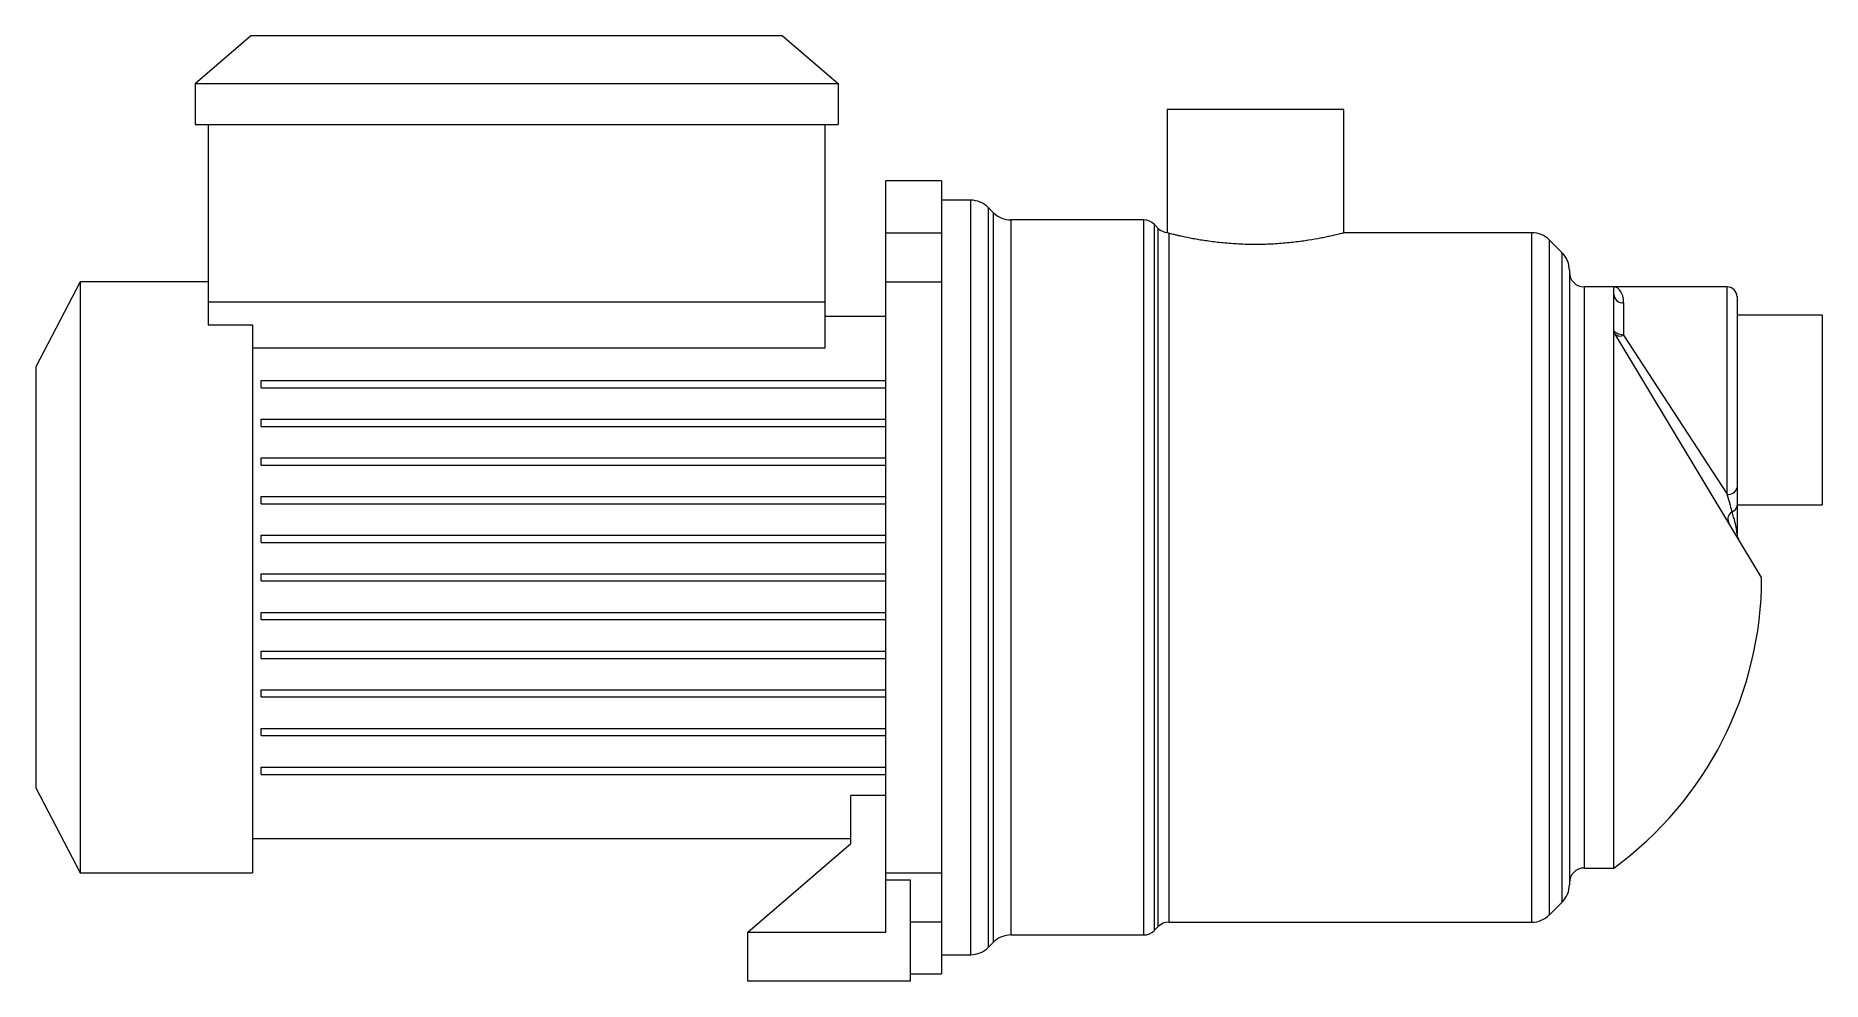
# Model space of a CAD drawing. Header units: millimetres. Extents: x -178 to 185, y -82 to 110.
import ezdxf

# ---------------------------------------------------------------- set-up
doc = ezdxf.new("R2010")
doc.units = ezdxf.units.MM

msp = doc.modelspace()

# ---------------------------------------------------------------- linework, layer by layer
at = {"color": 7, "linetype": 'Continuous', "lineweight": 15}
for p, q in [((-145.14, 100.3), (-133.89, 110)), ((-25.96, 110), (-133.89, 110)), ((-25.96, 110), (-14.71, 100.3)), ((-145.14, 100.3), (-14.71, 100.3)), ((-145.14, 100.3), (-145.14, 92)), ((-14.71, 100.3), (-14.71, 92)), ((52.1, 95), (52.1, 70.01)), ((87.9, 95), (52.1, 95)), ((87.9, 70), (87.9, 95)), ((-145.14, 92), (-14.71, 92)), ((-142.5, 92), (-142.5, 51.27)), ((-17.35, 46.63), (-17.35, 92)), ((6.3, 80.5), (-5, 80.5)), ((-5, -72), (-5, 80.5)), ((6.3, 80.5), (6.3, -80.5)), ((12.23, 76.6), (6.3, 76.6)), ((16.84, 74.06), (15.76, 75.14)), ((47.31, 72.6), (20.37, 72.6)), ((-5, 70), (6.3, 70)), ((50.27, 70.88), (49.43, 71.72)), ((52.11, 70.01), (52.39, 69.93)), ((126.08, 70), (87.9, 70)), ((132.24, 65.91), (129.61, 68.54)), ((133.7, 62.38), (133.7, -62.38)), ((-168.5, 60), (-177.5, 42.75)), ((-142.5, 60), (-168.5, 60)), ((-168.5, 60), (-168.5, -60)), ((-5, 60), (6.3, 60)), ((165.7, 59), (136.7, 59)), ((142.7, -59), (142.7, 59)), ((-142.5, 55.98), (-17.35, 55.98)), ((144.7, 55.73), (144.7, 49.21)), ((167.7, 57), (167.7, 18.26)), ((-142.5, 51.27), (-133.5, 51.27)), ((-133.5, 51.27), (-133.5, -60)), ((-5, 53), (-17.35, 53)), ((185, 53.25), (167.7, 53.25)), ((185, 53.25), (185, 14.75)), ((172.7, 0), (142.99, 49.4)), ((144.7, 49.21), (165.7, 16.89)), ((-133.5, 46.63), (-17.35, 46.63)), ((-177.5, 42.75), (-177.5, -42.75)), ((-131.75, 39.98), (-5, 39.98)), ((-131.75, 38.52), (-131.75, 39.98)), ((-131.75, 38.52), (-5, 38.52)), ((-131.75, 32.12), (-5, 32.12)), ((-131.75, 30.68), (-131.75, 32.12)), ((-131.75, 30.68), (-5, 30.68)), ((-131.75, 24.27), (-5, 24.27)), ((-131.75, 22.82), (-131.75, 24.27)), ((-131.75, 22.82), (-5, 22.82)), ((-131.75, 14.97), (-131.75, 16.43)), ((-131.75, 16.43), (-5, 16.43)), ((-131.75, 14.97), (-5, 14.97)), ((167.7, 14.75), (185, 14.75)), ((-131.75, 8.57), (-5, 8.57)), ((-131.75, 7.12), (-131.75, 8.57)), ((-131.75, 7.12), (-5, 7.12)), ((-131.75, 0.72), (-5, 0.72)), ((-131.75, -0.72), (-131.75, 0.72)), ((-131.75, -0.72), (-5, -0.72)), ((-131.75, -8.57), (-131.75, -7.12)), ((-131.75, -7.12), (-5, -7.12)), ((-131.75, -8.57), (-5, -8.57)), ((-131.75, -16.43), (-131.75, -14.97)), ((-131.75, -14.97), (-5, -14.97)), ((-131.75, -16.43), (-5, -16.43)), ((-131.75, -22.82), (-5, -22.82)), ((-131.75, -24.27), (-131.75, -22.82)), ((-131.75, -24.27), (-5, -24.27)), ((-131.75, -30.68), (-5, -30.68)), ((-131.75, -32.12), (-131.75, -30.68)), ((-131.75, -32.12), (-5, -32.12)), ((-131.75, -38.52), (-5, -38.52)), ((-131.75, -39.98), (-131.75, -38.52)), ((-177.5, -42.75), (-168.5, -60)), ((-131.75, -39.98), (-5, -39.98)), ((-5, -44.3), (-12.14, -44.3)), ((-12.14, -54.03), (-12.14, -44.3)), ((-133.5, -53), (-12.14, -53)), ((-33, -72), (-12.14, -54.03)), ((-168.5, -60), (-133.5, -60)), ((-5, -60), (6.3, -60)), ((0, -61.5), (-5, -61.5)), ((0, -82), (0, -61.5)), ((136.7, -59), (142.7, -59)), ((129.61, -68.54), (132.24, -65.91)), ((-33, -72), (-5, -72)), ((-33, -82), (-33, -72)), ((6.3, -70), (0, -70)), ((49.43, -71.72), (50.27, -70.88)), ((52.39, -70), (126.08, -70)), ((15.76, -75.14), (16.84, -74.06)), ((20.37, -72.6), (47.31, -72.6)), ((6.3, -76.6), (12.23, -76.6)), ((0, -82), (-33, -82)), ((0, -80.5), (6.3, -80.5))]:
    msp.add_line(p, q, dxfattribs=at)
at = {"color": 8, "linetype": 'Continuous', "lineweight": 15}
for p, q in [((12.23, -76.6), (12.23, 76.6)), ((15.76, 75.14), (15.76, -75.14)), ((16.84, -74.06), (16.84, 74.06)), ((20.37, 72.6), (20.37, -72.6)), ((47.31, -72.6), (47.31, 72.6)), ((49.43, 71.72), (49.43, -71.72)), ((50.27, -70.88), (50.27, 70.88)), ((52.39, 69.93), (52.39, -70)), ((126.08, -70), (126.08, 70)), ((129.61, 68.54), (129.61, -68.54)), ((132.24, -65.91), (132.24, 65.91)), ((136.7, 59), (136.7, -59)), ((165.7, 16.89), (165.7, 59))]:
    msp.add_line(p, q, dxfattribs=at)
at = {"color": 7, "linetype": 'Continuous', "lineweight": 15, "flags": 128}
msp.add_lwpolyline([(144.7, 49.21), (144.31, 49.24), (143.93, 49.31), (143.59, 49.42), (143.29, 49.57), (143.04, 49.76), (142.85, 49.97), (142.74, 50.19), (142.7, 50.43)], dxfattribs=at)
at = {"color": 7, "linetype": 'Continuous', "lineweight": 15}
for centre, radius, start, end in [((12.23, 71.6), 5, 45, 90), ((20.37, 77.6), 5, 225, 270), ((47.31, 69.6), 3, 45, 90), ((52.39, 73), 3, 225, 264.5351), ((126.08, 65), 5, 45, 90), ((128.7, 62.38), 5, 0, 45), ((136.7, 62), 3, 180, 270), ((165.7, 57), 2, 0, 90), ((144.58, 57.61), 1.88, 184.2804, 273.72), ((143.97, 50.43), 1.42, 226.4407, 301.1529), ((165.97, 18.64), 1.78, 261.4011, 347.3834), ((166.35, 14.67), 1.36, 285.0283, 353.4523), ((167.58, 11.85), 1.74, 120.4421, 203.4655), ((169.7, 8.87), 2, 177.4334, 211.0253), ((99.68, 0), 73.02, 306.0956, 0), ((136.7, -62), 3, 90, 180), ((128.7, -62.38), 5, 315, 0), ((126.08, -65), 5, 270, 315), ((47.31, -69.6), 3, 270, 315), ((52.39, -73), 3, 90, 135), ((12.23, -71.6), 5, 270, 315), ((20.37, -77.6), 5, 90, 135)]:
    msp.add_arc(centre, radius, start, end, dxfattribs=at)
for points, knots in [([(52.39, 69.93), (52.49, 69.9), (52.62, 69.87), (52.92, 69.79), (53.09, 69.75), (53.49, 69.66), (53.71, 69.61), (54.2, 69.49), (54.47, 69.43), (55.34, 69.24), (55.99, 69.1), (57.1, 68.89), (57.49, 68.82), (58.3, 68.68), (58.73, 68.6), (60.04, 68.4), (60.97, 68.27), (62.44, 68.09), (62.95, 68.04), (63.99, 67.94), (64.51, 67.89), (66.1, 67.78), (67.18, 67.72), (68.84, 67.68), (69.4, 67.67), (70.51, 67.67), (71.07, 67.68), (72.71, 67.72), (73.8, 67.77), (75.41, 67.89), (75.94, 67.93), (76.97, 68.03), (77.47, 68.08), (78.45, 68.2), (78.93, 68.26), (79.87, 68.39), (80.33, 68.46), (81.65, 68.66), (82.46, 68.81), (83.57, 69.02), (83.93, 69.09), (84.6, 69.23), (84.91, 69.3), (85.78, 69.49), (86.27, 69.6), (86.88, 69.74), (87.05, 69.79), (87.36, 69.86), (87.49, 69.9), (87.8, 69.97), (87.9, 70), (87.9, 70)], [0, 0, 0, 0, 0.03125, 0.03125, 0.0625, 0.0625, 0.09375, 0.09375, 0.125, 0.125, 0.1875, 0.1875, 0.21875, 0.21875, 0.25, 0.25, 0.3125, 0.3125, 0.34375, 0.34375, 0.375, 0.375, 0.4375, 0.4375, 0.46875, 0.46875, 0.5, 0.5, 0.5625, 0.5625, 0.59375, 0.59375, 0.625, 0.625, 0.65625, 0.65625, 0.6875, 0.6875, 0.75, 0.75, 0.78125, 0.78125, 0.8125, 0.8125, 0.875, 0.875, 0.90625, 0.90625, 0.9375, 0.9375, 1, 1, 1, 1]), ([(144.7, 55.73), (144.7, 56.28), (144.62, 56.75), (144.44, 57.36), (144.36, 57.55), (144.2, 57.89), (144.11, 58.04), (143.83, 58.45), (143.62, 58.66), (143.28, 58.86), (143.17, 58.91), (142.99, 58.97), (142.93, 58.98), (142.82, 59), (142.76, 59), (142.7, 59)], [0, 0, 0, 0, 0.25, 0.25, 0.375, 0.375, 0.5, 0.5, 0.75, 0.75, 0.875, 0.875, 0.9375, 0.9375, 1, 1, 1, 1]), ([(142.99, 49.4), (142.92, 49.5), (142.88, 49.6), (142.8, 49.79), (142.78, 49.87), (142.71, 50.13), (142.7, 50.29), (142.7, 50.43)], [0, 0, 0, 0, 0.25, 0.25, 0.5, 0.5, 1, 1, 1, 1]), ([(167.7, 18.26), (167.7, 17.64), (167.7, 17.02), (167.7, 15.77), (167.7, 15.14), (167.7, 14.51)], [0, 0, 0, 0, 0.5, 0.5, 1, 1, 1, 1]), ([(166.7, 13.35), (166.55, 13.92), (166.39, 14.49), (166.05, 15.67), (165.88, 16.28), (165.7, 16.89)], [0, 0, 0, 0, 0.5, 0.5, 1, 1, 1, 1]), ([(167.7, 14.51), (167.7, 14.05), (167.7, 13.63), (167.7, 12.85), (167.7, 12.5), (167.7, 11.83), (167.7, 11.52), (167.7, 10.96), (167.7, 10.7), (167.7, 9.55), (167.7, 9.04), (167.7, 9.05)], [0, 0, 0, 0, 0.125, 0.125, 0.25, 0.25, 0.375, 0.375, 0.5, 0.5, 1, 1, 1, 1])]:
    msp.add_open_spline(points, degree=3, knots=knots, dxfattribs=at)
at = {"color": 8, "linetype": 'Continuous', "lineweight": 15}
msp.add_open_spline([(167.7, 8.96), (167.7, 8.96), (167.7, 8.96), (167.7, 9.02), (167.67, 9.41), (167.48, 10.47), (167.17, 11.81), (166.81, 12.98), (166.7, 13.35)], degree=3, knots=[0, 0, 0, 0, 0.000153, 0.129475, 0.38859, 0.631447, 0.882686, 1, 1, 1, 1], dxfattribs=at)

doc.saveas('drawing.dxf')
